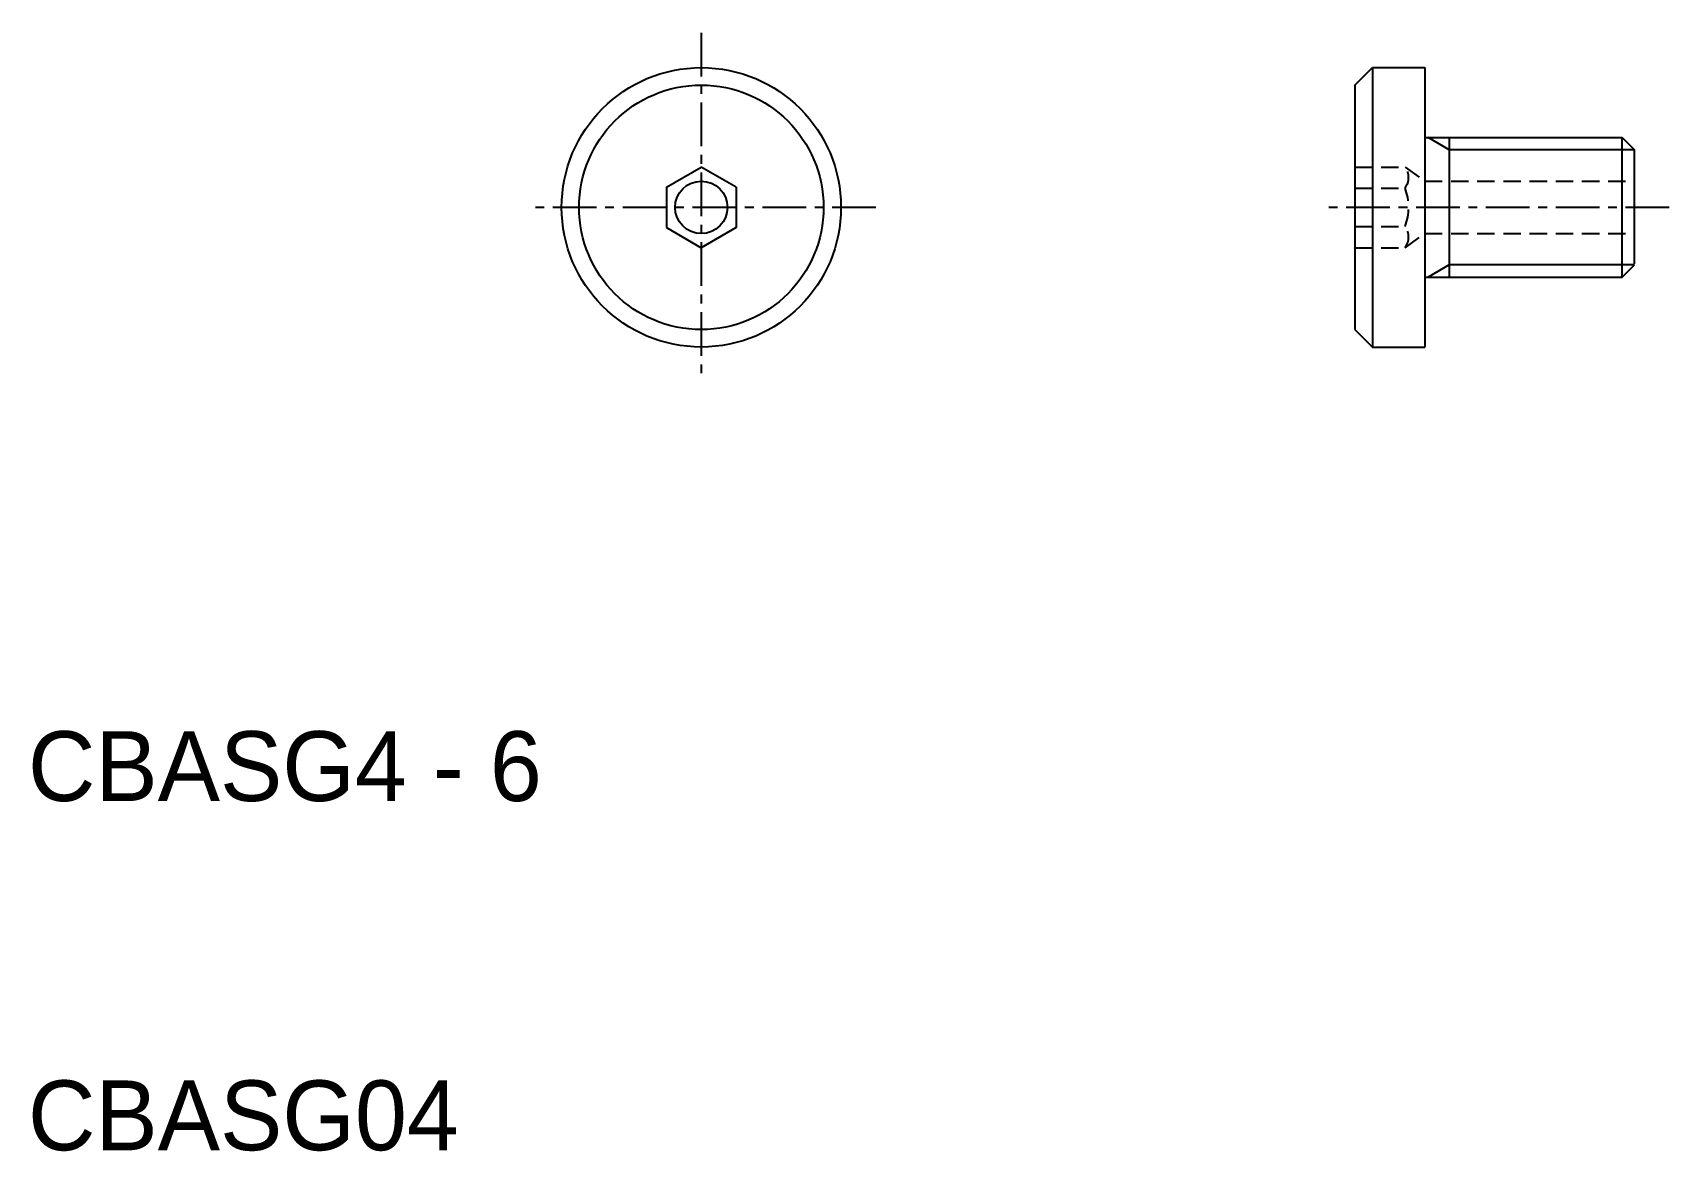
# Model space of a CAD drawing. Extents: x 10.1 to 57, y 10 to 42.
import ezdxf

# ---------------------------------------------------------------- set-up
doc = ezdxf.new("R2010")
doc.units = 0
doc.linetypes.add('CENTER', pattern=[2, 1.25, -0.25, 0.25, -0.25])
doc.linetypes.add('DASHED', pattern=[0.75, 0.5, -0.25])
doc.layers.get('0').update_dxf_attribs({"linetype": 'CONTINUOUS'})
doc.layers.add('CENTER', color=1, linetype='CENTER')

msp = doc.modelspace()

# ---------------------------------------------------------------- linework, layer by layer
at = {"color": 7, "linetype": 'CONTINUOUS'}
for p, q in [((48, 40.5), (48.5, 41)), ((48.5, 41), (48.5, 33)), ((48.5, 41), (50, 41)), ((50, 41), (50, 39)), ((48, 40.5), (48, 33.5)), ((50, 39), (55.65, 39)), ((50, 39), (50, 35)), ((50.7, 39), (50.7, 35)), ((55.65, 35), (55.65, 39)), ((55.65, 39), (56, 38.65)), ((56, 35.379), (56, 38.65)), ((28.281, 37.577), (29.281, 38.155)), ((30.281, 37.577), (29.281, 38.155)), ((28.281, 37.577), (28.281, 36.423)), ((30.281, 37.577), (30.281, 36.423)), ((28.281, 36.423), (29.281, 35.845)), ((30.281, 36.423), (29.281, 35.845)), ((55.65, 35), (56, 35.35)), ((50, 35), (50, 33)), ((50, 35), (55.65, 35)), ((48, 33.5), (48.5, 33)), ((48.5, 33), (50, 33))]:
    msp.add_line(p, q, dxfattribs=at)
at = {"color": 3, "linetype": 'CONTINUOUS'}
for p, q in [((50.7, 38.65), (50.094, 39)), ((56, 38.65), (50.7, 38.65)), ((50.7, 35.35), (50.094, 35)), ((56, 35.35), (50.7, 35.35))]:
    msp.add_line(p, q, dxfattribs=at)
at = {"color": 3, "linetype": 'DASHED'}
for p, q in [((48, 38.155), (49.433, 38.155)), ((49.433, 38.155), (50, 37.75)), ((48, 37.553), (49.433, 37.553)), ((50, 37.75), (56, 37.75)), ((50, 37.75), (50, 36.25)), ((48, 36.447), (49.433, 36.447)), ((49.433, 35.845), (50, 36.25)), ((50, 36.25), (56, 36.25)), ((48, 35.845), (49.433, 35.845))]:
    msp.add_line(p, q, dxfattribs=at)
at = {"color": 7, "linetype": 'CONTINUOUS'}
for radius in [4, 3.5, 0.75]:
    msp.add_circle((29.281, 37), radius, dxfattribs=at)
at = {"color": 3, "linetype": 'DASHED'}
for centre, radius, start, end in [((49.041, 37.854), 0.494, 322.5084, 37.4916), ((47.987, 37), 1.548, 339.0754, 20.9246), ((49.041, 36.146), 0.494, 322.5084, 37.4916)]:
    msp.add_arc(centre, radius, start, end, dxfattribs=at)
at = {"layer": 'CENTER', "color": 1, "linetype": 'CENTER'}
for p, q in [((29.281, 42), (29.281, 32)), ((34.281, 37), (24.281, 37)), ((57, 37), (47, 37))]:
    msp.add_line(p, q, dxfattribs=at)

# ---------------------------------------------------------------- texts
at = {"color": 7, "linetype": 'CONTINUOUS'}
for s, p in [('CBASG4 - 6', (10, 20)), ('CBASG04', (10, 10))]:
    msp.add_text(s, height=2, dxfattribs=at).set_placement(p)

doc.saveas('drawing.dxf')
